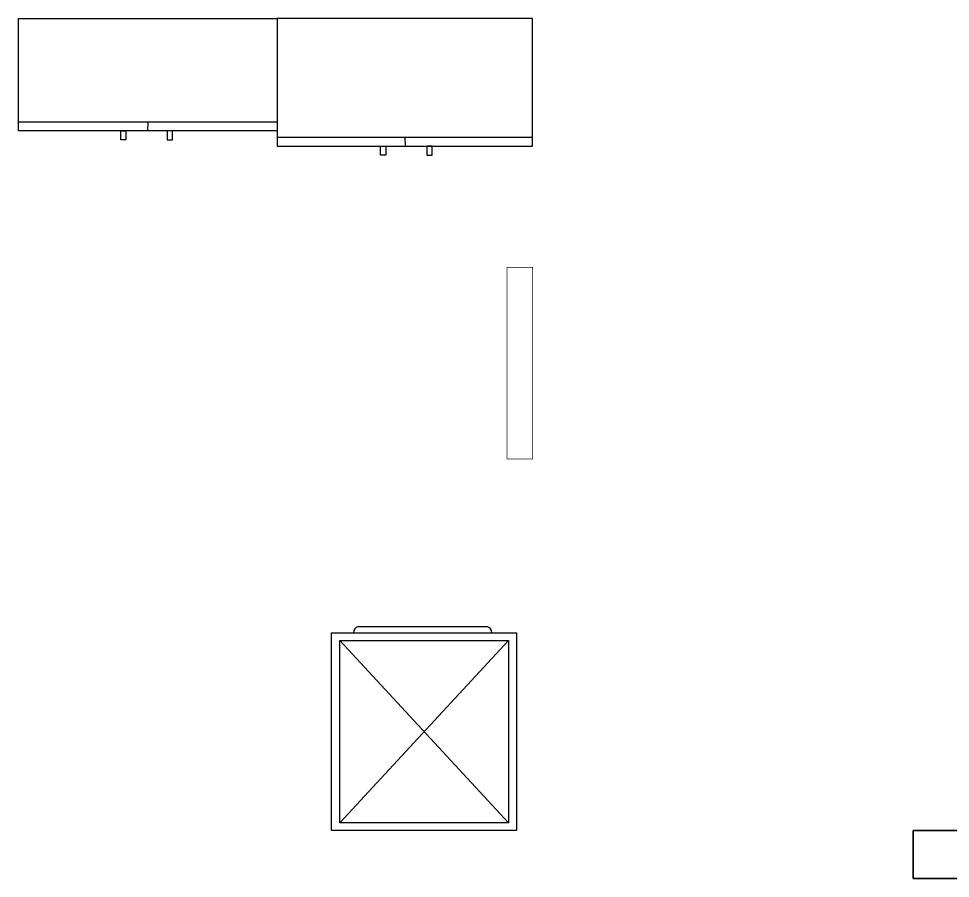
# Model space of a CAD drawing. Header units: millimetres. Extents: x -217756 to 263180, y 55413 to 130608.
# Drawn here: x -206156 to -203238, y 82586 to 85281 of the extents above; entities that cross this region are included whole.
import ezdxf

# ---------------------------------------------------------------- set-up
doc = ezdxf.new("R2010")
doc.units = ezdxf.units.MM
doc.layers.add('ТХ_мебель_мед', color=210, linetype='Continuous')
doc.layers.add('ТХ_обор_мед', color=212, linetype='Continuous')
doc.layers.add('ТХ_обор_комп принт', color=30, linetype='Continuous', lineweight=13)

# ---------------------------------------------------------------- blocks, each defined once
blk = doc.blocks.new('МО482')
at = {"ltscale": 100}
for p, q in [((7028623.2, 1188373.7), (7029194.5, 1188901.9)), ((7029238.4, 1188844), (7029238.4, 1188441.1))]:
    blk.add_line(p, q, dxfattribs=at)
blk.add_line((7028623.2, 1188901.9), (7029194.5, 1188373.7))
for points in [[(7028598.9, 1188347.8), (7028598.9, 1188927.8), (7029218.9, 1188927.8), (7029218.9, 1188347.8)], [(7028623.2, 1188373.7), (7028623.2, 1188901.9), (7029194.5, 1188901.9), (7029194.5, 1188373.7)]]:
    blk.add_lwpolyline(points, close=True, dxfattribs=at)
for centre, start, end in [((7029218.7, 1188839.2), 13.6333, 89.6875), ((7029218.7, 1188445.9), 270.3125, 346.3667)]:
    blk.add_arc(centre, 20.2, start, end, dxfattribs=at)
blk = doc.blocks.new('A$Ce091de23')
at = {"layer": 'ТХ_обор_мед', "lineweight": 5, "rotation": 90}
blk.add_blockref('МО482', (1195665.5, -7028548.9), dxfattribs=at)
blk = doc.blocks.new('шкаф 800х350')
at = {"extrusion": (-6.19742e-05, 0.000470712, 1)}
blk.add_line((-6076.2, 23245.5, -0.6), (-6076.2, 22435.5, -0.7), dxfattribs=at)
blk.add_line((-6076.2, 22840.5, -0.7), (-6104.1, 22839.5, -0.7))
blk.add_lwpolyline([(-6104.1, 22435.5), (-5751.9, 22435.5), (-5751.9, 23245.5), (-6104.1, 23245.5)], close=True)
at = {"extrusion": (-6.19742e-05, 0.000470712, 1), "elevation": 10.9}
for points in [[(-6104.1, 22917.3), (-6104.1, 22900.7), (-6132.3, 22900.7), (-6132.3, 22917.3)], [(-6104.1, 22755.2), (-6104.1, 22771.7), (-6132.3, 22771.7), (-6132.3, 22755.2)]]:
    blk.add_lwpolyline(points, close=True, dxfattribs=at)
blk = doc.blocks.new('A$C57faa197')
at = {"layer": 'ТХ_мебель_мед', "xscale": -1, "rotation": 270}
blk.add_blockref('шкаф 800х350', (-16677.8, 8346.9), dxfattribs=at)
blk = doc.blocks.new('шкаф 800х400')
at = {"extrusion": (-6.19742e-05, 0.000470712, 1)}
blk.add_line((33914.2, 27216.9, 0), (33914.1, 26416.9, -0.1), dxfattribs=at)
blk.add_line((33914.1, 26816.9, 0), (33886.2, 26815.9, 0))
at = {"elevation": 0.6}
blk.add_lwpolyline([(33886.2, 26416.9), (34286.2, 26416.9), (34286.2, 27216.9), (33886.2, 27216.9)], close=True, dxfattribs=at)
at = {"extrusion": (-6.19742e-05, 0.000470712, 1), "elevation": 10.9}
for points in [[(33886.2, 26893.8), (33886.2, 26877.2), (33858, 26877.2), (33858, 26893.8)], [(33886.2, 26731.7), (33886.2, 26748.2), (33858, 26748.2), (33858, 26731.7)]]:
    blk.add_lwpolyline(points, close=True, dxfattribs=at)
blk = doc.blocks.new('A$Ca17cd037')
at = {"layer": 'ТХ_мебель_мед', "rotation": 89.99999999999999}
blk.add_blockref('шкаф 800х400', (33784.6, -31691.2, -0.6), dxfattribs=at)
blk = doc.blocks.new('М038')
at = {"layer": 'ТХ_обор_мед', "lineweight": 0, "const_width": 2}
blk.add_lwpolyline([(-244298.9, 81707.2), (-244298.9, 81787.2), (-243698.9, 81787.2), (-243698.9, 81707.2)], close=True, dxfattribs=at)
blk = doc.blocks.new('A$Cc0ec1e93')
at = {"layer": 'ТХ_обор_мед', "rotation": 90}
blk.add_blockref('М038', (89074.9, 245513.8), dxfattribs=at)

msp = doc.modelspace()

# ---------------------------------------------------------------- linework, layer by layer
at = {"layer": 'ТХ_обор_комп принт', "color": 18, "lineweight": 35, "true_color": 0x000000}
msp.add_lwpolyline([(-201353.9, 82735.7), (-201353.9, 82585.7), (-203353.8, 82585.7), (-203353.9, 82735.7)], close=True, dxfattribs=at)

# ---------------------------------------------------------------- block references
for name in ['A$Ce091de23', 'A$C57faa197', 'A$Ca17cd037', 'A$Cc0ec1e93']:
    msp.add_blockref(name, (-211914, 82685.7))

doc.saveas('drawing.dxf')
